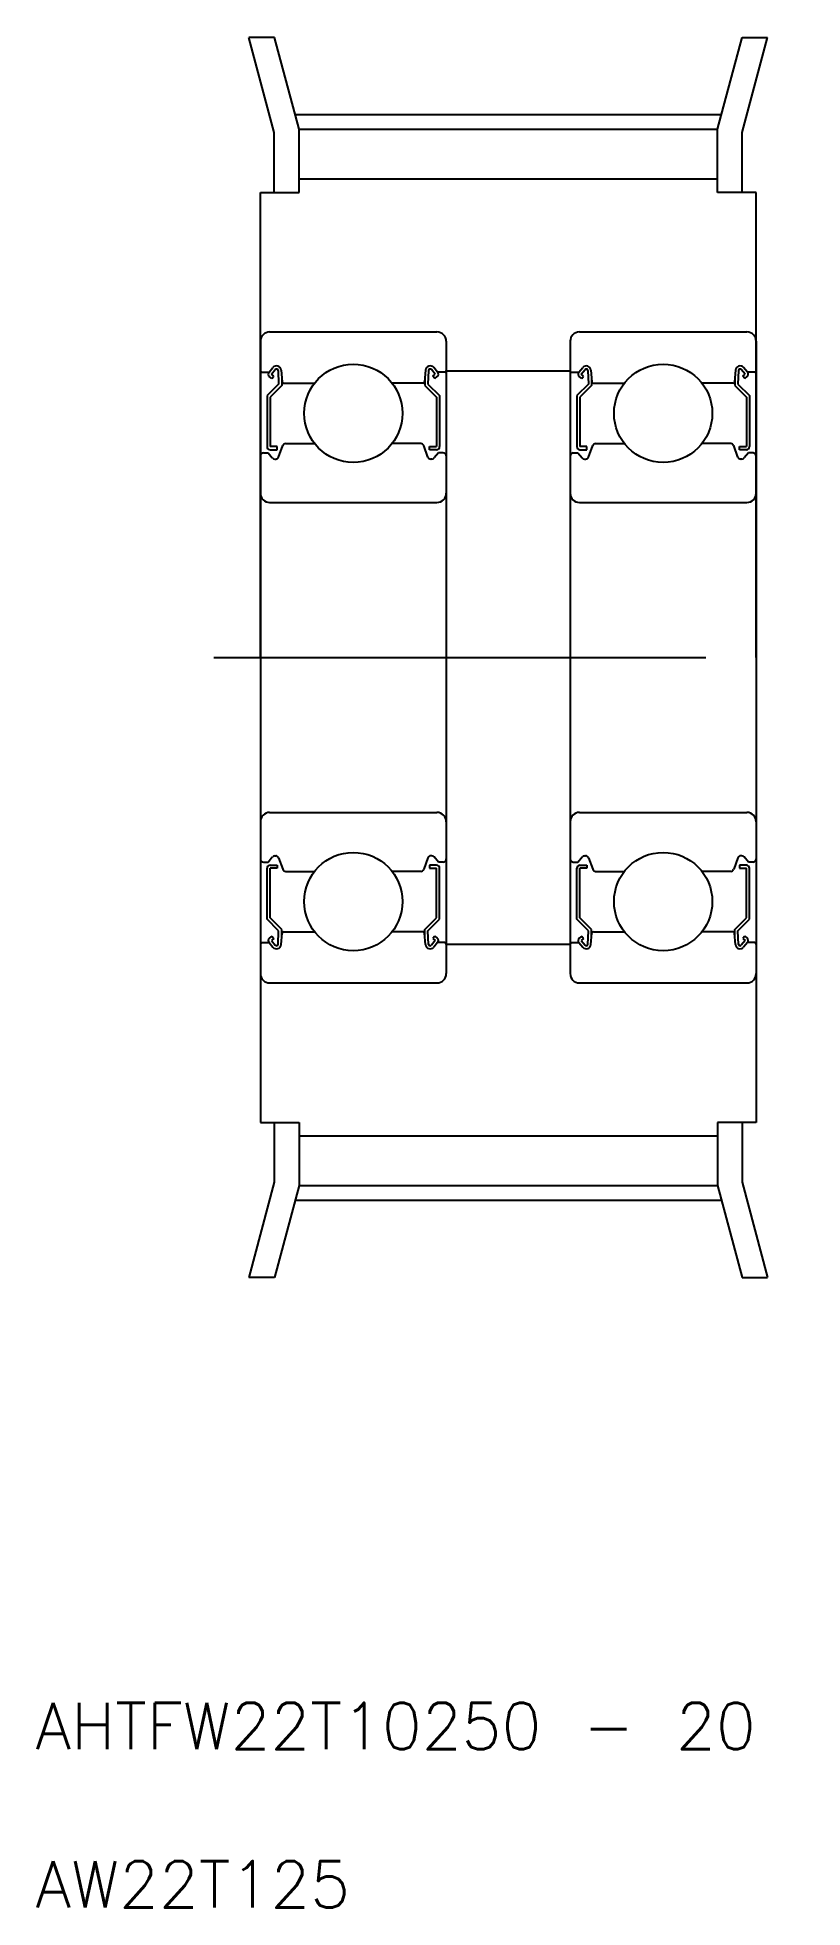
# Model space of a CAD drawing. Extents: x 22 to 71, y 0 to 121.
import ezdxf
from ezdxf.enums import TextEntityAlignment as Align

# ---------------------------------------------------------------- set-up
doc = ezdxf.new("R2010")
doc.units = 0
doc.linetypes.add('CENTER', pattern=[50.8, 31.75, -6.35, 6.35, -6.35])
doc.layers.get('0').update_dxf_attribs({"linetype": 'CONTINUOUS'})
doc.layers.add('CENTER', color=1, linetype='CONTINUOUS')
doc.styles.get("Standard").update_dxf_attribs({"font": 'txt.shx', "bigfont": 'bigfont.shx'})

msp = doc.modelspace()

# ---------------------------------------------------------------- linework, layer by layer
at = {"color": 7, "linetype": 'CONTINUOUS'}
for p, q in [((37.27, 114.84), (35.62, 120.97)), ((37.28, 120.97), (35.62, 120.97)), ((38.87, 115.05), (37.28, 120.97)), ((65.87, 115.05), (67.46, 120.97)), ((67.46, 120.97), (69.11, 120.97)), ((67.47, 114.84), (69.11, 120.97)), ((37.27, 110.97), (37.27, 114.84)), ((38.87, 115.05), (65.87, 115.05)), ((38.87, 110.97), (38.87, 115.05)), ((65.87, 110.97), (65.87, 115.05)), ((67.47, 110.97), (67.47, 114.84)), ((38.87, 111.85), (65.87, 111.85)), ((36.37, 80.97), (36.37, 110.97)), ((36.37, 110.97), (38.87, 110.97)), ((68.37, 110.97), (65.87, 110.97)), ((68.37, 80.97), (68.37, 110.97)), ((36.37, 101.37), (36.37, 60.57)), ((36.97, 101.97), (47.77, 101.97)), ((48.37, 101.37), (48.37, 60.57)), ((56.37, 101.37), (56.37, 60.57)), ((56.97, 101.97), (67.77, 101.97)), ((68.37, 101.37), (68.37, 60.57)), ((36.47, 99.37), (36.93, 99.37)), ((36.93, 99.37), (37.18, 99.67)), ((37.11, 98.96), (36.95, 99.09)), ((37.08, 99.24), (37.33, 99.54)), ((37.23, 99.12), (37.08, 99.24)), ((37.11, 98.96), (37.23, 99.12)), ((37.51, 99.48), (37.55, 98.61)), ((37.71, 99.5), (37.77, 98.76)), ((37.75, 98.99), (37.75, 98.52)), ((47.03, 99.5), (46.97, 98.76)), ((46.99, 98.99), (46.99, 98.52)), ((47.23, 99.48), (47.19, 98.61)), ((47.66, 99.24), (47.41, 99.54)), ((47.5, 99.12), (47.66, 99.24)), ((47.63, 98.96), (47.5, 99.12)), ((47.81, 99.37), (47.56, 99.67)), ((47.63, 98.96), (47.78, 99.09)), ((48.27, 99.37), (47.81, 99.37)), ((48.37, 99.47), (56.37, 99.47)), ((56.47, 99.37), (56.93, 99.37)), ((56.93, 99.37), (57.18, 99.67)), ((57.11, 98.96), (56.95, 99.09)), ((57.08, 99.24), (57.33, 99.54)), ((57.23, 99.12), (57.08, 99.24)), ((57.11, 98.96), (57.23, 99.12)), ((57.51, 99.48), (57.55, 98.61)), ((57.71, 99.5), (57.77, 98.76)), ((57.75, 98.99), (57.75, 98.52)), ((67.03, 99.5), (66.97, 98.76)), ((66.99, 98.99), (66.99, 98.52)), ((67.23, 99.48), (67.19, 98.61)), ((67.66, 99.24), (67.41, 99.54)), ((67.5, 99.12), (67.66, 99.24)), ((67.63, 98.96), (67.5, 99.12)), ((67.81, 99.37), (67.56, 99.67)), ((67.63, 98.96), (67.78, 99.09)), ((68.27, 99.37), (67.81, 99.37)), ((37.55, 98.61), (36.8, 97.86)), ((36.8, 97.86), (36.8, 94.57)), ((37.75, 98.52), (37, 97.77)), ((37, 97.77), (37, 94.57)), ((37.87, 98.67), (39.86, 98.67)), ((46.87, 98.67), (44.87, 98.67)), ((46.99, 98.52), (47.74, 97.77)), ((47.19, 98.61), (47.94, 97.86)), ((47.74, 97.77), (47.74, 94.57)), ((47.94, 97.86), (47.94, 94.57)), ((57.55, 98.61), (56.8, 97.86)), ((56.8, 97.86), (56.8, 94.57)), ((57.75, 98.52), (57, 97.77)), ((57, 97.77), (57, 94.57)), ((57.87, 98.67), (59.86, 98.67)), ((66.87, 98.67), (64.87, 98.67)), ((66.99, 98.52), (67.74, 97.77)), ((67.19, 98.61), (67.94, 97.86)), ((67.74, 97.77), (67.74, 94.57)), ((67.94, 97.86), (67.94, 94.57)), ((36.57, 94.17), (36.87, 94.17)), ((36.87, 94.17), (37.14, 93.84)), ((37.45, 94.57), (37, 94.57)), ((37, 94.37), (37.45, 94.37)), ((37.45, 94.37), (37.45, 94.57)), ((37.55, 93.9), (37.82, 94.64)), ((38.01, 94.77), (39.86, 94.77)), ((46.73, 94.77), (44.87, 94.77)), ((47.19, 93.9), (46.92, 94.64)), ((47.29, 94.57), (47.74, 94.57)), ((47.29, 94.37), (47.29, 94.57)), ((47.74, 94.37), (47.29, 94.37)), ((47.87, 94.17), (47.59, 93.84)), ((48.17, 94.17), (47.87, 94.17)), ((56.57, 94.17), (56.87, 94.17)), ((56.87, 94.17), (57.14, 93.84)), ((57.45, 94.57), (57, 94.57)), ((57, 94.37), (57.45, 94.37)), ((57.45, 94.37), (57.45, 94.57)), ((57.55, 93.9), (57.82, 94.64)), ((58.01, 94.77), (59.86, 94.77)), ((66.73, 94.77), (64.87, 94.77)), ((67.19, 93.9), (66.92, 94.64)), ((67.29, 94.37), (67.29, 94.57)), ((67.29, 94.57), (67.74, 94.57)), ((67.74, 94.37), (67.29, 94.37)), ((67.87, 94.17), (67.59, 93.84)), ((68.17, 94.17), (67.87, 94.17)), ((37.3, 93.77), (37.36, 93.77)), ((47.44, 93.77), (47.37, 93.77)), ((57.3, 93.77), (57.36, 93.77)), ((67.44, 93.77), (67.37, 93.77)), ((36.97, 90.97), (47.77, 90.97)), ((56.97, 90.97), (67.77, 90.97)), ((36.37, 80.97), (36.37, 50.97)), ((68.37, 80.97), (68.37, 50.97)), ((36.97, 70.97), (47.77, 70.97)), ((56.97, 70.97), (67.77, 70.97)), ((36.57, 67.77), (36.87, 67.77)), ((36.87, 67.77), (37.14, 68.1)), ((37, 67.57), (37.45, 67.57)), ((37.3, 68.17), (37.36, 68.17)), ((37.45, 67.57), (37.45, 67.37)), ((37.55, 68.04), (37.82, 67.3)), ((47.19, 68.04), (46.92, 67.3)), ((47.74, 67.57), (47.29, 67.57)), ((47.29, 67.57), (47.29, 67.37)), ((47.44, 68.17), (47.37, 68.17)), ((47.87, 67.77), (47.59, 68.1)), ((48.17, 67.77), (47.87, 67.77)), ((56.57, 67.77), (56.87, 67.77)), ((56.87, 67.77), (57.14, 68.1)), ((57, 67.57), (57.45, 67.57)), ((57.3, 68.17), (57.36, 68.17)), ((57.45, 67.57), (57.45, 67.37)), ((57.55, 68.04), (57.82, 67.3)), ((67.19, 68.04), (66.92, 67.3)), ((67.29, 67.57), (67.29, 67.37)), ((67.74, 67.57), (67.29, 67.57)), ((67.44, 68.17), (67.37, 68.17)), ((67.87, 67.77), (67.59, 68.1)), ((68.17, 67.77), (67.87, 67.77)), ((36.8, 64.09), (36.8, 67.37)), ((37.45, 67.37), (37, 67.37)), ((37, 64.17), (37, 67.37)), ((38.01, 67.17), (39.86, 67.17)), ((46.73, 67.17), (44.87, 67.17)), ((47.29, 67.37), (47.74, 67.37)), ((47.74, 64.17), (47.74, 67.37)), ((47.94, 64.09), (47.94, 67.37)), ((56.8, 64.09), (56.8, 67.37)), ((57, 64.17), (57, 67.37)), ((57.45, 67.37), (57, 67.37)), ((58.01, 67.17), (59.86, 67.17)), ((66.73, 67.17), (64.87, 67.17)), ((67.29, 67.37), (67.74, 67.37)), ((67.74, 64.17), (67.74, 67.37)), ((67.94, 64.09), (67.94, 67.37)), ((37.55, 63.34), (36.8, 64.09)), ((37.75, 63.42), (37, 64.17)), ((46.99, 63.42), (47.74, 64.17)), ((47.19, 63.34), (47.94, 64.09)), ((57.55, 63.34), (56.8, 64.09)), ((57.75, 63.42), (57, 64.17)), ((66.99, 63.42), (67.74, 64.17)), ((67.19, 63.34), (67.94, 64.09)), ((37.11, 62.98), (36.95, 62.86)), ((37.23, 62.83), (37.08, 62.7)), ((37.11, 62.98), (37.23, 62.83)), ((37.51, 62.46), (37.55, 63.34)), ((37.71, 62.44), (37.77, 63.18)), ((37.75, 62.95), (37.75, 63.42)), ((37.87, 63.27), (39.86, 63.27)), ((46.87, 63.27), (44.87, 63.27)), ((47.03, 62.44), (46.97, 63.18)), ((46.99, 62.95), (46.99, 63.42)), ((47.23, 62.46), (47.19, 63.34)), ((47.63, 62.98), (47.5, 62.83)), ((47.5, 62.83), (47.66, 62.7)), ((47.63, 62.98), (47.78, 62.86)), ((57.11, 62.98), (56.95, 62.86)), ((57.23, 62.83), (57.08, 62.7)), ((57.11, 62.98), (57.23, 62.83)), ((57.51, 62.46), (57.55, 63.34)), ((57.71, 62.44), (57.77, 63.18)), ((57.75, 62.95), (57.75, 63.42)), ((57.87, 63.27), (59.86, 63.27)), ((66.87, 63.27), (64.87, 63.27)), ((67.03, 62.44), (66.97, 63.18)), ((66.99, 62.95), (66.99, 63.42)), ((67.23, 62.46), (67.19, 63.34)), ((67.63, 62.98), (67.5, 62.83)), ((67.5, 62.83), (67.66, 62.7)), ((67.63, 62.98), (67.78, 62.86)), ((36.47, 62.57), (36.93, 62.57)), ((36.93, 62.57), (37.18, 62.28)), ((37.08, 62.7), (37.33, 62.4)), ((47.66, 62.7), (47.41, 62.4)), ((47.81, 62.57), (47.56, 62.28)), ((48.27, 62.57), (47.81, 62.57)), ((48.37, 62.47), (56.37, 62.47)), ((56.47, 62.57), (56.93, 62.57)), ((56.93, 62.57), (57.18, 62.28)), ((57.08, 62.7), (57.33, 62.4)), ((67.66, 62.7), (67.41, 62.4)), ((67.81, 62.57), (67.56, 62.28)), ((68.27, 62.57), (67.81, 62.57)), ((36.97, 59.97), (47.77, 59.97)), ((39.87, 59.97), (39.87, 59.97)), ((42.37, 59.97), (42.37, 59.97)), ((56.97, 59.97), (67.77, 59.97)), ((59.87, 59.97), (59.87, 59.97)), ((62.37, 59.97), (62.37, 59.97)), ((36.37, 50.97), (38.87, 50.97)), ((37.27, 50.97), (37.27, 47.11)), ((38.87, 50.97), (38.87, 46.9)), ((65.87, 50.97), (65.87, 46.9)), ((68.37, 50.97), (65.87, 50.97)), ((67.47, 50.97), (67.47, 47.11)), ((38.87, 50.1), (65.87, 50.1)), ((37.27, 47.11), (35.62, 40.97)), ((67.47, 47.11), (69.11, 40.97)), ((38.87, 46.9), (37.28, 40.97)), ((38.87, 46.9), (65.87, 46.9)), ((65.87, 46.9), (67.46, 40.97)), ((37.28, 40.97), (35.62, 40.97)), ((67.46, 40.97), (69.11, 40.97))]:
    msp.add_line(p, q, dxfattribs=at)
for centre in [(42.37, 96.72), (62.37, 96.72), (42.37, 65.22), (62.37, 65.22)]:
    msp.add_circle(centre, 3.17, dxfattribs=at)
for centre, radius, start, end in [((36.97, 101.37), 0.6, 90, 180), ((47.77, 101.37), 0.6, 0, 90), ((56.97, 101.37), 0.6, 90, 180), ((67.77, 101.37), 0.6, 0, 90), ((36.47, 99.47), 0.1, 180, 270), ((37.08, 99.24), 0.2, 140.002, 230.0826), ((37.41, 99.48), 0.3, 4.9967, 140.002), ((37.41, 99.48), 0.1, 2.8198, 140.0002), ((47.33, 99.48), 0.3, 39.998, 175.0033), ((47.33, 99.48), 0.1, 39.9998, 177.1802), ((47.66, 99.24), 0.2, 309.9174, 39.998), ((48.27, 99.47), 0.1, 270, 0), ((56.47, 99.47), 0.1, 180, 270), ((57.08, 99.24), 0.2, 140.002, 230.0826), ((57.41, 99.48), 0.3, 4.9967, 140.002), ((57.41, 99.48), 0.1, 2.8198, 140.0002), ((67.33, 99.48), 0.3, 39.998, 175.0033), ((67.33, 99.48), 0.1, 39.9998, 177.1802), ((67.66, 99.24), 0.2, 309.9174, 39.998), ((68.27, 99.47), 0.1, 270, 0), ((37.87, 98.77), 0.1, 184.9967, 270), ((46.87, 98.77), 0.1, 270, 355.0033), ((57.87, 98.77), 0.1, 184.9967, 270), ((66.87, 98.77), 0.1, 270, 355.0033), ((36.57, 93.97), 0.2, 90, 180), ((37, 94.57), 0.2, 180, 270), ((38.01, 94.57), 0.2, 90, 159.9914), ((46.73, 94.57), 0.2, 20.0086, 90), ((47.74, 94.57), 0.2, 270, 0), ((48.17, 93.97), 0.2, 0, 90), ((56.57, 93.97), 0.2, 90, 180), ((57, 94.57), 0.2, 180, 270), ((58.01, 94.57), 0.2, 90, 159.9914), ((66.73, 94.57), 0.2, 20.0086, 90), ((67.74, 94.57), 0.2, 270, 0), ((68.17, 93.97), 0.2, 0, 90), ((37.3, 93.97), 0.2, 219.9945, 270), ((37.36, 93.97), 0.2, 270, 339.9914), ((47.37, 93.97), 0.2, 200.0086, 270), ((47.44, 93.97), 0.2, 270, 320.0055), ((57.3, 93.97), 0.2, 219.9945, 270), ((57.36, 93.97), 0.2, 270, 339.9914), ((67.37, 93.97), 0.2, 200.0086, 270), ((67.44, 93.97), 0.2, 270, 320.0055), ((36.97, 91.57), 0.6, 180, 270), ((47.77, 91.57), 0.6, 270, 0), ((56.97, 91.57), 0.6, 180, 270), ((67.77, 91.57), 0.6, 270, 0), ((36.97, 70.37), 0.6, 90, 180), ((47.77, 70.37), 0.6, 0, 90), ((56.97, 70.37), 0.6, 90, 180), ((67.77, 70.37), 0.6, 0, 90), ((36.57, 67.97), 0.2, 180, 270), ((37, 67.37), 0.2, 90, 180), ((37.3, 67.97), 0.2, 90, 140.0055), ((37.36, 67.97), 0.2, 20.0086, 90), ((47.37, 67.97), 0.2, 90, 159.9914), ((47.44, 67.97), 0.2, 39.9945, 90), ((47.74, 67.37), 0.2, 0, 90), ((48.17, 67.97), 0.2, 270, 0), ((56.57, 67.97), 0.2, 180, 270), ((57, 67.37), 0.2, 90, 180), ((57.3, 67.97), 0.2, 90, 140.0055), ((57.36, 67.97), 0.2, 20.0086, 90), ((67.37, 67.97), 0.2, 90, 159.9914), ((67.44, 67.97), 0.2, 39.9945, 90), ((67.74, 67.37), 0.2, 0, 90), ((68.17, 67.97), 0.2, 270, 0), ((38.01, 67.37), 0.2, 200.0086, 270), ((46.73, 67.37), 0.2, 270, 339.9914), ((58.01, 67.37), 0.2, 200.0086, 270), ((66.73, 67.37), 0.2, 270, 339.9914), ((37.08, 62.7), 0.2, 129.9174, 219.998), ((37.87, 63.17), 0.1, 90, 175.0033), ((46.87, 63.17), 0.1, 4.9967, 90), ((47.66, 62.7), 0.2, 320.002, 50.0826), ((57.08, 62.7), 0.2, 129.9174, 219.998), ((57.87, 63.17), 0.1, 90, 175.0033), ((66.87, 63.17), 0.1, 4.9967, 90), ((67.66, 62.7), 0.2, 320.002, 50.0826), ((36.47, 62.47), 0.1, 90, 180), ((37.41, 62.47), 0.3, 219.998, 355.0033), ((37.41, 62.47), 0.1, 219.9998, 357.1802), ((47.33, 62.47), 0.3, 184.9967, 320.002), ((47.33, 62.47), 0.1, 182.8198, 320.0002), ((48.27, 62.47), 0.1, 0, 90), ((56.47, 62.47), 0.1, 90, 180), ((57.41, 62.47), 0.3, 219.998, 355.0033), ((57.41, 62.47), 0.1, 219.9998, 357.1802), ((67.33, 62.47), 0.3, 184.9967, 320.002), ((67.33, 62.47), 0.1, 182.8198, 320.0002), ((68.27, 62.47), 0.1, 0, 90), ((36.97, 60.57), 0.6, 180, 270), ((47.77, 60.57), 0.6, 270, 0), ((56.97, 60.57), 0.6, 180, 270), ((67.77, 60.57), 0.6, 270, 0)]:
    msp.add_arc(centre, radius, start, end, dxfattribs=at)
at = {"layer": 'CENTER', "color": 1, "linetype": 'CENTER'}
for p, q in [((38.62, 115.99), (66.12, 115.99)), ((33.37, 80.97), (71.37, 80.97)), ((38.62, 45.96), (66.12, 45.96))]:
    msp.add_line(p, q, dxfattribs=at)

# ---------------------------------------------------------------- texts
at = {"color": 7, "linetype": 'CONTINUOUS'}
for s, p in [('AHTFW22T10250 - 20', (21.85, 9.63)), ('AW22T125', (21.85, -0.59))]:
    msp.add_text(s, height=3, dxfattribs=at).set_placement(p, align=Align.BOTTOM_LEFT)

doc.saveas('drawing.dxf')
